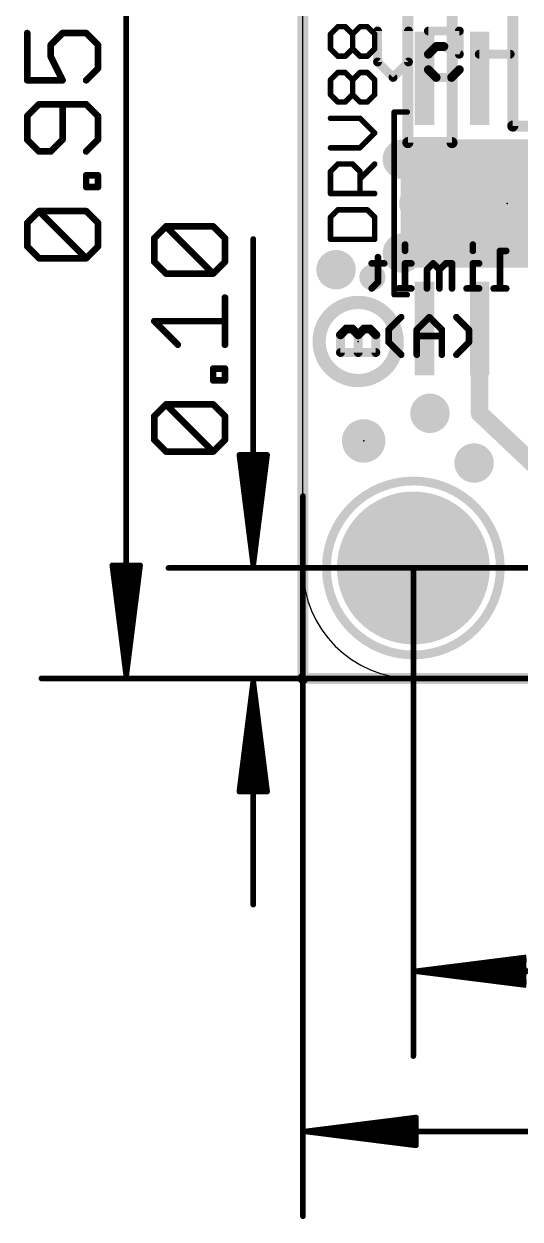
# Model space of a CAD drawing. Extents: x -6.4 to 25.8, y -12.4 to 32.1.
# Drawn here: x -6.42 to 4.99, y -12.43 to 15.05 of the extents above; entities that cross this region are included whole.
import ezdxf

# ---------------------------------------------------------------- set-up
doc = ezdxf.new("R2010")
doc.units = 0
for name, color, linetype in [('1', 12, 'CONTINUOUS'), ('16', 132, 'CONTINUOUS'), ('17', 110, 'CONTINUOUS'), ('18', 110, 'CONTINUOUS'), ('20', 53, 'CONTINUOUS'), ('21', 40, 'CONTINUOUS'), ('22', 6, 'CONTINUOUS'), ('23', 53, 'CONTINUOUS'), ('47', 253, 'CONTINUOUS')]:
    doc.layers.add(name, color=color, linetype=linetype)

# ---------------------------------------------------------------- blocks, each defined once
blk = doc.blocks.new('PIE')
at = {"const_width": 0.5}
blk.add_lwpolyline([(0, -0.25, 1), (0, 0.25, 1), (0, -0.25)], format="xyb", dxfattribs=at)
blk = doc.blocks.new('ROUNDP')
at = {"const_width": 0.5}
blk.add_lwpolyline([(0, -0.25, 1), (0, 0.25, 1), (0, -0.25)], format="xyb", dxfattribs=at)
blk = doc.blocks.new('RECT')
blk.add_solid([(-0.5, -0.5), (0.5, -0.5), (-0.5, 0.5), (0.5, 0.5)])
blk = doc.blocks.new('ROUNDV')
at = {"const_width": 0.5}
blk.add_lwpolyline([(0, -0.25, 1), (0, 0.25, 1), (0, -0.25)], format="xyb", dxfattribs=at)

msp = doc.modelspace()

# ---------------------------------------------------------------- linework, layer by layer
at = {"layer": '1'}
for points, const_width in [([(0, 24.13), (0, 0)], 0.254), ([(2.413, 12.319), (2.413, 21.717)], 0.254), ([(3.429, 16.764), (3.429, 12.319)], 0.254), ([(4.826, 12.7), (4.826, 15.494)], 0.254), ([(5.842, 12.7), (4.826, 12.7)], 0.254), ([(3.429, 12.319), (2.413, 12.319)], 0.254), ([(4.064, 6.096), (4.064, 8.047)], 0.4064), ([(6.35, 3.937), (4.064, 6.096)], 0.4064), ([(0, 0), (20.32, 0)], 0.254)]:
    msp.add_lwpolyline(points, dxfattribs=dict(at, const_width=const_width))
for points, const_width in [([(4.826, 12.7635, 1), (4.826, 12.6365)], 0.127), ([(4.7625, 12.7, 1), (4.8895, 12.7)], 0.127), ([(2.413, 12.3825, 1), (2.413, 12.2555)], 0.127), ([(2.3495, 12.319, 1), (2.4765, 12.319)], 0.127), ([(3.3655, 12.319, 1), (3.4925, 12.319)], 0.127), ([(3.429, 12.2555, 1), (3.429, 12.3825)], 0.127), ([(4.1656, 8.047, 1), (3.9624, 8.047)], 0.2032), ([(4.1338, 6.1699, 1), (3.9942, 6.0221)], 0.2032), ([(3.9624, 6.096, 1), (4.1656, 6.096)], 0.2032), ([(0, 0.0635, 1), (0, -0.0635)], 0.127), ([(-0.0635, 0, 1), (0.0635, 0)], 0.127)]:
    msp.add_lwpolyline(points, format="xyb", dxfattribs=dict(at, const_width=const_width))
at = {"layer": '16', "const_width": 0.254}
for points in [[(0, 24.13), (0, 0)], [(0, 0), (20.32, 0)]]:
    msp.add_lwpolyline(points, dxfattribs=at)
at = {"layer": '16', "const_width": 0.127}
for points in [[(0, 0.0635, 1), (0, -0.0635)], [(-0.0635, 0, 1), (0.0635, 0)]]:
    msp.add_lwpolyline(points, format="xyb", dxfattribs=at)
at = {"layer": '20'}
for p, q in [((0, 2.54), (0, 21.59)), ((17.78, 0), (2.54, 0))]:
    msp.add_line(p, q, dxfattribs=at)
msp.add_arc((2.54, 2.54), 2.54, 180, 270, dxfattribs=at)
at = {"layer": '21'}
for points, const_width in [([(0.6341, 14.8142), (0.8036, 14.9836)], 0.127), ([(0.6341, 14.4752), (0.6341, 14.8142)], 0.127), ([(0.8036, 14.9836), (0.9731, 14.9836)], 0.127), ([(0.9731, 14.9836), (1.1426, 14.8142)], 0.127), ([(1.1426, 14.8142), (1.312, 14.9836)], 0.127), ([(1.1426, 14.4752), (1.1426, 14.8142)], 0.127), ([(1.312, 14.9836), (1.4815, 14.9836)], 0.127), ([(1.4815, 14.9836), (1.651, 14.8142)], 0.127), ([(1.651, 14.8142), (1.651, 14.4752)], 0.127), ([(0.8036, 14.3057), (0.6341, 14.4752)], 0.127), ([(0.9731, 14.3057), (0.8036, 14.3057)], 0.127), ([(1.1426, 14.4752), (0.9731, 14.3057)], 0.127), ([(1.312, 14.3057), (1.1426, 14.4752)], 0.127), ([(1.4815, 14.3057), (1.312, 14.3057)], 0.127), ([(1.651, 14.4752), (1.4815, 14.3057)], 0.127), ([(0.6341, 13.7617), (0.8036, 13.9312)], 0.127), ([(0.6341, 13.4228), (0.6341, 13.7617)], 0.127), ([(0.8036, 13.9312), (0.9731, 13.9312)], 0.127), ([(0.9731, 13.9312), (1.1426, 13.7617)], 0.127), ([(1.1426, 13.7617), (1.312, 13.9312)], 0.127), ([(1.1426, 13.4228), (1.1426, 13.7617)], 0.127), ([(1.312, 13.9312), (1.4815, 13.9312)], 0.127), ([(1.4815, 13.9312), (1.651, 13.7617)], 0.127), ([(1.651, 13.7617), (1.651, 13.4228)], 0.127), ([(0.8036, 13.2533), (0.6341, 13.4228)], 0.127), ([(1.1426, 13.4228), (0.9731, 13.2533)], 0.127), ([(1.312, 13.2533), (1.1426, 13.4228)], 0.127), ([(1.651, 13.4228), (1.4815, 13.2533)], 0.127), ([(0.9731, 13.2533), (0.8036, 13.2533)], 0.127), ([(1.4815, 13.2533), (1.312, 13.2533)], 0.127), ([(1.312, 12.8787), (0.6341, 12.8787)], 0.127), ([(1.651, 12.5398), (1.312, 12.8787)], 0.127), ([(2.399, 13.022), (2.099, 13.022)], 0.127), ([(2.099, 13.022), (2.099, 8.822)], 0.127), ([(1.312, 12.2008), (1.651, 12.5398)], 0.127), ([(0.6341, 12.2008), (1.312, 12.2008)], 0.127), ([(0.6341, 11.6568), (0.8036, 11.8263)], 0.127), ([(0.8036, 11.8263), (1.1426, 11.8263)], 0.127), ([(1.1426, 11.8263), (1.312, 11.6568)], 0.127), ([(1.312, 11.4873), (1.651, 11.8263)], 0.127), ([(0.6341, 11.1484), (0.6341, 11.6568)], 0.127), ([(1.312, 11.6568), (1.312, 11.1484)], 0.127), ([(1.651, 11.1484), (0.6341, 11.1484)], 0.127), ([(0.8036, 10.7738), (0.6341, 10.6043)], 0.127), ([(1.4815, 10.7738), (0.8036, 10.7738)], 0.127), ([(1.651, 10.6043), (1.4815, 10.7738)], 0.127), ([(0.6341, 10.6043), (0.6341, 10.0959)], 0.127), ([(1.651, 10.0959), (1.651, 10.6043)], 0.127), ([(0.6341, 10.0959), (1.651, 10.0959)], 0.127), ([(2.099, 8.822), (2.399, 8.822)], 0.127), ([(0.8629, 7.8997), (0.9985, 8.0353)], 0.2032), ([(0.8629, 7.493), (0.8629, 7.8997)], 0.2032), ([(0.9985, 8.0353), (1.1341, 8.0353)], 0.2032), ([(1.1341, 8.0353), (1.2697, 7.8997)], 0.2032), ([(1.2697, 7.8997), (1.4052, 8.0353)], 0.2032), ([(1.2697, 7.493), (1.2697, 7.8997)], 0.2032), ([(1.4052, 8.0353), (1.5408, 8.0353)], 0.2032), ([(1.5408, 8.0353), (1.6764, 7.8997)], 0.2032), ([(1.6764, 7.8997), (1.6764, 7.493)], 0.2032), ([(1.6764, 7.493), (0.8629, 7.493)], 0.2032)]:
    msp.add_lwpolyline(points, dxfattribs=dict(at, const_width=const_width))
for points, const_width in [([(0.6659, 14.8142, 1), (0.6024, 14.8142)], 0.0635), ([(0.6117, 14.8366, 1), (0.6566, 14.7917)], 0.0635), ([(0.8036, 15.0154, 1), (0.8036, 14.9519)], 0.0635), ([(0.8261, 14.9612, 1), (0.7812, 15.0061)], 0.0635), ([(0.9955, 15.0061, 1), (0.9506, 14.9612)], 0.0635), ([(0.9731, 14.9519, 1), (0.9731, 15.0154)], 0.0635), ([(1.1743, 14.8142, 1), (1.1108, 14.8142)], 0.0635), ([(1.1201, 14.8366, 1), (1.165, 14.7917)], 0.0635), ([(1.1201, 14.7917, 1), (1.165, 14.8366)], 0.0635), ([(1.312, 15.0154, 1), (1.312, 14.9519)], 0.0635), ([(1.3345, 14.9612, 1), (1.2896, 15.0061)], 0.0635), ([(1.504, 15.0061, 1), (1.4591, 14.9612)], 0.0635), ([(1.4815, 14.9519, 1), (1.4815, 15.0154)], 0.0635), ([(1.6827, 14.8142, 1), (1.6193, 14.8142)], 0.0635), ([(1.6285, 14.7917, 1), (1.6735, 14.8366)], 0.0635), ([(0.6566, 14.4977, 1), (0.6117, 14.4528)], 0.0635), ([(0.6024, 14.4752, 1), (0.6659, 14.4752)], 0.0635), ([(0.8036, 14.3375, 1), (0.8036, 14.274)], 0.0635), ([(0.7812, 14.2833, 1), (0.8261, 14.3282)], 0.0635), ([(0.9506, 14.3282, 1), (0.9955, 14.2833)], 0.0635), ([(0.9731, 14.274, 1), (0.9731, 14.3375)], 0.0635), ([(1.165, 14.4977, 1), (1.1201, 14.4528)], 0.0635), ([(1.1108, 14.4752, 1), (1.1743, 14.4752)], 0.0635), ([(1.165, 14.4528, 1), (1.1201, 14.4977)], 0.0635), ([(1.312, 14.3375, 1), (1.312, 14.274)], 0.0635), ([(1.2896, 14.2833, 1), (1.3345, 14.3282)], 0.0635), ([(1.4591, 14.3282, 1), (1.504, 14.2833)], 0.0635), ([(1.4815, 14.274, 1), (1.4815, 14.3375)], 0.0635), ([(1.6193, 14.4752, 1), (1.6827, 14.4752)], 0.0635), ([(1.6735, 14.4528, 1), (1.6285, 14.4977)], 0.0635), ([(0.6659, 13.7617, 1), (0.6024, 13.7617)], 0.0635), ([(0.6117, 13.7842, 1), (0.6566, 13.7393)], 0.0635), ([(0.8036, 13.9629, 1), (0.8036, 13.8994)], 0.0635), ([(0.8261, 13.9087, 1), (0.7812, 13.9536)], 0.0635), ([(0.9955, 13.9536, 1), (0.9506, 13.9087)], 0.0635), ([(0.9731, 13.8994, 1), (0.9731, 13.9629)], 0.0635), ([(1.1743, 13.7617, 1), (1.1108, 13.7617)], 0.0635), ([(1.1201, 13.7842, 1), (1.165, 13.7393)], 0.0635), ([(1.1201, 13.7393, 1), (1.165, 13.7842)], 0.0635), ([(1.312, 13.9629, 1), (1.312, 13.8994)], 0.0635), ([(1.3345, 13.9087, 1), (1.2896, 13.9536)], 0.0635), ([(1.504, 13.9536, 1), (1.4591, 13.9087)], 0.0635), ([(1.4815, 13.8994, 1), (1.4815, 13.9629)], 0.0635), ([(1.6827, 13.7617, 1), (1.6193, 13.7617)], 0.0635), ([(1.6285, 13.7393, 1), (1.6735, 13.7842)], 0.0635), ([(0.6566, 13.4452, 1), (0.6117, 13.4003)], 0.0635), ([(1.165, 13.4452, 1), (1.1201, 13.4003)], 0.0635), ([(1.165, 13.4003, 1), (1.1201, 13.4452)], 0.0635), ([(1.6735, 13.4003, 1), (1.6285, 13.4452)], 0.0635), ([(0.6024, 13.4228, 1), (0.6659, 13.4228)], 0.0635), ([(0.8036, 13.285, 1), (0.8036, 13.2215)], 0.0635), ([(0.7812, 13.2308, 1), (0.8261, 13.2757)], 0.0635), ([(0.9506, 13.2757, 1), (0.9955, 13.2308)], 0.0635), ([(0.9731, 13.2215, 1), (0.9731, 13.285)], 0.0635), ([(1.1108, 13.4228, 1), (1.1743, 13.4228)], 0.0635), ([(1.312, 13.285, 1), (1.312, 13.2215)], 0.0635), ([(1.2896, 13.2308, 1), (1.3345, 13.2757)], 0.0635), ([(1.4591, 13.2757, 1), (1.504, 13.2308)], 0.0635), ([(1.4815, 13.2215, 1), (1.4815, 13.285)], 0.0635), ([(1.6193, 13.4228, 1), (1.6827, 13.4228)], 0.0635), ([(0.6341, 12.9105, 1), (0.6341, 12.847)], 0.0635), ([(1.3345, 12.9012, 1), (1.2896, 12.8563)], 0.0635), ([(1.312, 12.847, 1), (1.312, 12.9105)], 0.0635), ([(2.099, 13.0538, 1), (2.099, 12.9902)], 0.0635), ([(2.1308, 13.022, 1), (2.0673, 13.022)], 0.0635), ([(2.399, 12.9902, 1), (2.399, 13.0538)], 0.0635), ([(1.6735, 12.5173, 1), (1.6285, 12.5622)], 0.0635), ([(1.6285, 12.5173, 1), (1.6735, 12.5622)], 0.0635), ([(0.6341, 12.2326, 1), (0.6341, 12.1691)], 0.0635), ([(1.2896, 12.2233, 1), (1.3345, 12.1784)], 0.0635), ([(1.312, 12.1691, 1), (1.312, 12.2326)], 0.0635), ([(0.8036, 11.858, 1), (0.8036, 11.7945)], 0.0635), ([(0.8261, 11.8038, 1), (0.7812, 11.8487)], 0.0635), ([(1.165, 11.8487, 1), (1.1201, 11.8038)], 0.0635), ([(1.1426, 11.7945, 1), (1.1426, 11.858)], 0.0635), ([(1.6735, 11.8038, 1), (1.6285, 11.8487)], 0.0635), ([(0.6659, 11.6568, 1), (0.6024, 11.6568)], 0.0635), ([(0.6117, 11.6792, 1), (0.6566, 11.6343)], 0.0635), ([(1.3438, 11.6568, 1), (1.2803, 11.6568)], 0.0635), ([(1.2896, 11.5098, 1), (1.3345, 11.4649)], 0.0635), ([(1.2896, 11.6343, 1), (1.3345, 11.6792)], 0.0635), ([(0.6341, 11.1801, 1), (0.6341, 11.1166)], 0.0635), ([(0.6024, 11.1484, 1), (0.6659, 11.1484)], 0.0635), ([(1.2803, 11.1484, 1), (1.3438, 11.1484)], 0.0635), ([(1.651, 11.1166, 1), (1.651, 11.1801)], 0.0635), ([(0.8036, 10.8056, 1), (0.8036, 10.7421)], 0.0635), ([(0.8261, 10.7514, 1), (0.7812, 10.7963)], 0.0635), ([(1.504, 10.7963, 1), (1.4591, 10.7514)], 0.0635), ([(1.4815, 10.7421, 1), (1.4815, 10.8056)], 0.0635), ([(0.6659, 10.6043, 1), (0.6024, 10.6043)], 0.0635), ([(0.6117, 10.6268, 1), (0.6566, 10.5819)], 0.0635), ([(1.6827, 10.6043, 1), (1.6193, 10.6043)], 0.0635), ([(1.6285, 10.5819, 1), (1.6735, 10.6268)], 0.0635), ([(0.6341, 10.1276, 1), (0.6341, 10.0641)], 0.0635), ([(0.6024, 10.0959, 1), (0.6659, 10.0959)], 0.0635), ([(1.6193, 10.0959, 1), (1.6827, 10.0959)], 0.0635), ([(1.651, 10.0641, 1), (1.651, 10.1276)], 0.0635), ([(1.599, 9.072, 1), (1.599, 9.372, 1), (1.599, 9.072)], 0.3), ([(1.27, 6.849, 1), (1.27, 8.645, 1), (1.27, 6.849)], 0.3048), ([(2.099, 8.8538, 1), (2.099, 8.7903)], 0.0635), ([(2.0673, 8.822, 1), (2.1308, 8.822)], 0.0635), ([(2.399, 8.7903, 1), (2.399, 8.8538)], 0.0635), ([(0.9137, 7.8997, 1), (0.8121, 7.8997)], 0.1016), ([(0.827, 7.9357, 1), (0.8988, 7.8638)], 0.1016), ([(0.9985, 8.0861, 1), (0.9985, 7.9845)], 0.1016), ([(1.0344, 7.9994, 1), (0.9626, 8.0712)], 0.1016), ([(1.17, 8.0712, 1), (1.0982, 7.9994)], 0.1016), ([(1.1341, 7.9845, 1), (1.1341, 8.0861)], 0.1016), ([(1.2337, 7.9357, 1), (1.3056, 7.8638)], 0.1016), ([(1.3205, 7.8997, 1), (1.2189, 7.8997)], 0.1016), ([(1.2337, 7.8638, 1), (1.3056, 7.9357)], 0.1016), ([(1.4052, 8.0861, 1), (1.4052, 7.9845)], 0.1016), ([(1.4412, 7.9994, 1), (1.3693, 8.0712)], 0.1016), ([(1.5767, 8.0712, 1), (1.5049, 7.9994)], 0.1016), ([(1.5408, 7.9845, 1), (1.5408, 8.0861)], 0.1016), ([(1.7272, 7.8997, 1), (1.6256, 7.8997)], 0.1016), ([(1.6405, 7.8638, 1), (1.7123, 7.9357)], 0.1016), ([(0.8629, 7.5438, 1), (0.8629, 7.4422)], 0.1016), ([(0.8121, 7.493, 1), (0.9137, 7.493)], 0.1016), ([(1.2189, 7.493, 1), (1.3205, 7.493)], 0.1016), ([(1.6256, 7.493, 1), (1.7272, 7.493)], 0.1016), ([(1.6764, 7.4422, 1), (1.6764, 7.5438)], 0.1016), ([(2.54, 0.54, 1), (2.54, 4.54, 1), (2.54, 0.54)], 0.2032)]:
    msp.add_lwpolyline(points, format="xyb", dxfattribs=dict(at, const_width=const_width))
at = {"layer": '22'}
for points, const_width in [([(1.716, 14.1735), (1.716, 14.8853)], 0.2032), ([(2.4278, 14.8853), (2.4278, 14.1735)], 0.2032), ([(2.8854, 14.8853), (3.5972, 14.8853)], 0.2032), ([(3.5972, 14.8853), (3.5972, 14.3515)], 0.2032), ([(3.0633, 14.5294), (2.8854, 14.3515)], 0.2032), ([(3.2413, 14.5294), (3.0633, 14.5294)], 0.2032), ([(3.5972, 14.3515), (3.2413, 14.5294)], 0.2032), ([(2.8854, 14.3515), (2.8854, 13.9956)], 0.2032), ([(4.7666, 14.3515), (4.0548, 14.3515)], 0.2032), ([(2.0719, 13.8176), (1.716, 14.1735)], 0.2032), ([(2.4278, 14.1735), (2.0719, 13.8176)], 0.2032), ([(2.8854, 13.9956), (3.0633, 13.8176)], 0.2032), ([(3.4192, 13.8176), (3.5972, 13.9956)], 0.2032), ([(3.0633, 13.8176), (3.4192, 13.8176)], 0.2032), ([(2.3487, 9.9746), (2.3487, 9.8305)], 0.1524), ([(3.9079, 9.9746), (3.9079, 9.8305)], 0.1524), ([(4.6757, 9.8305), (4.5316, 9.8305)], 0.1524), ([(4.5316, 9.8305), (4.5316, 8.9662)], 0.1524), ([(1.8691, 9.5424), (1.581, 9.5424)], 0.1524), ([(1.725, 9.6865), (1.725, 9.1103)], 0.1524), ([(2.4928, 9.5424), (2.3487, 9.5424)], 0.1524), ([(2.3487, 9.5424), (2.3487, 8.9662)], 0.1524), ([(2.9961, 9.5424), (2.8521, 9.3984)], 0.1524), ([(3.1402, 9.3984), (2.9961, 9.5424)], 0.1524), ([(3.2842, 9.5424), (3.1402, 9.3984)], 0.1524), ([(3.4283, 9.5424), (3.2842, 9.5424)], 0.1524), ([(3.4283, 8.9662), (3.4283, 9.5424)], 0.1524), ([(4.052, 9.5424), (3.9079, 9.5424)], 0.1524), ([(3.9079, 9.5424), (3.9079, 8.9662)], 0.1524), ([(2.8521, 9.3984), (2.8521, 8.9662)], 0.1524), ([(3.1402, 9.3984), (3.1402, 8.9662)], 0.1524), ([(1.725, 9.1103), (1.581, 8.9662)], 0.1524), ([(2.4928, 8.9662), (2.2047, 8.9662)], 0.1524), ([(4.052, 8.9662), (3.7639, 8.9662)], 0.1524), ([(4.6757, 8.9662), (4.3875, 8.9662)], 0.1524), ([(1.9708, 8.0184), (2.2589, 8.3065)], 0.1524), ([(2.9063, 8.3065), (2.6182, 8.0184)], 0.1524), ([(3.1944, 8.0184), (2.9063, 8.3065)], 0.1524), ([(3.8181, 8.0184), (3.53, 8.3065)], 0.1524), ([(1.9708, 7.7303), (1.9708, 8.0184)], 0.1524), ([(2.6182, 8.0184), (2.6182, 7.4422)], 0.1524), ([(3.1944, 7.4422), (3.1944, 8.0184)], 0.1524), ([(3.8181, 7.7303), (3.8181, 8.0184)], 0.1524), ([(2.2589, 7.4422), (1.9708, 7.7303)], 0.1524), ([(3.1944, 7.8744), (2.6182, 7.8744)], 0.1524), ([(3.53, 7.4422), (3.8181, 7.7303)], 0.1524)]:
    msp.add_lwpolyline(points, dxfattribs=dict(at, const_width=const_width))
for points, const_width in [([(1.7668, 14.8853, 1), (1.6652, 14.8853)], 0.1016), ([(2.4786, 14.8853, 1), (2.377, 14.8853)], 0.1016), ([(2.8854, 14.9361, 1), (2.8854, 14.8345)], 0.1016), ([(3.648, 14.8853, 1), (3.5464, 14.8853)], 0.1016), ([(3.5972, 14.8345, 1), (3.5972, 14.9361)], 0.1016), ([(3.0633, 14.5802, 1), (3.0633, 14.4786)], 0.1016), ([(3.0993, 14.4935, 1), (3.0274, 14.5653)], 0.1016), ([(3.264, 14.5748, 1), (3.2186, 14.484)], 0.1016), ([(3.2413, 14.4786, 1), (3.2413, 14.5802)], 0.1016), ([(2.9362, 14.3515, 1), (2.8346, 14.3515)], 0.1016), ([(2.8495, 14.3874, 1), (2.9213, 14.3155)], 0.1016), ([(3.5464, 14.3515, 1), (3.648, 14.3515)], 0.1016), ([(3.5745, 14.306, 1), (3.6199, 14.3969)], 0.1016), ([(4.0548, 14.4023, 1), (4.0548, 14.3007)], 0.1016), ([(4.7666, 14.3007, 1), (4.7666, 14.4023)], 0.1016), ([(1.7519, 14.2094, 1), (1.6801, 14.1376)], 0.1016), ([(1.6652, 14.1735, 1), (1.7668, 14.1735)], 0.1016), ([(2.377, 14.1735, 1), (2.4786, 14.1735)], 0.1016), ([(2.4637, 14.1376, 1), (2.3919, 14.2094)], 0.1016), ([(2.9213, 14.0315, 1), (2.8495, 13.9596)], 0.1016), ([(2.8346, 13.9956, 1), (2.9362, 13.9956)], 0.1016), ([(3.6331, 13.9596, 1), (3.5613, 14.0315)], 0.1016), ([(2.036, 13.8535, 1), (2.1078, 13.7817)], 0.1016), ([(2.036, 13.7817, 1), (2.1078, 13.8535)], 0.1016), ([(3.0633, 13.8684, 1), (3.0633, 13.7668)], 0.1016), ([(3.0274, 13.7817, 1), (3.0993, 13.8535)], 0.1016), ([(3.3833, 13.8535, 1), (3.4552, 13.7817)], 0.1016), ([(3.4192, 13.7668, 1), (3.4192, 13.8684)], 0.1016), ([(2.3868, 9.9746, 1), (2.3106, 9.9746)], 0.0762), ([(3.946, 9.9746, 1), (3.8698, 9.9746)], 0.0762), ([(4.5316, 9.8686, 1), (4.5316, 9.7924)], 0.0762), ([(4.5697, 9.8305, 1), (4.4935, 9.8305)], 0.0762), ([(4.6757, 9.7924, 1), (4.6757, 9.8686)], 0.0762), ([(1.581, 9.5805, 1), (1.581, 9.5043)], 0.0762), ([(1.7631, 9.6865, 1), (1.6869, 9.6865)], 0.0762), ([(1.8691, 9.5043, 1), (1.8691, 9.5805)], 0.0762), ([(2.3106, 9.8305, 1), (2.3868, 9.8305)], 0.0762), ([(2.3487, 9.5805, 1), (2.3487, 9.5043)], 0.0762), ([(2.3868, 9.5424, 1), (2.3106, 9.5424)], 0.0762), ([(2.4928, 9.5043, 1), (2.4928, 9.5805)], 0.0762), ([(3.0231, 9.5694, 1), (2.9692, 9.5155)], 0.0762), ([(3.0231, 9.5155, 1), (2.9692, 9.5694)], 0.0762), ([(3.2842, 9.5805, 1), (3.2842, 9.5043)], 0.0762), ([(3.3112, 9.5155, 1), (3.2573, 9.5694)], 0.0762), ([(3.4664, 9.5424, 1), (3.3902, 9.5424)], 0.0762), ([(3.4283, 9.5043, 1), (3.4283, 9.5805)], 0.0762), ([(3.8698, 9.8305, 1), (3.946, 9.8305)], 0.0762), ([(3.9079, 9.5805, 1), (3.9079, 9.5043)], 0.0762), ([(3.946, 9.5424, 1), (3.8698, 9.5424)], 0.0762), ([(4.052, 9.5043, 1), (4.052, 9.5805)], 0.0762), ([(2.8251, 9.4253, 1), (2.879, 9.3714)], 0.0762), ([(2.8902, 9.3984, 1), (2.814, 9.3984)], 0.0762), ([(3.1132, 9.4253, 1), (3.1671, 9.3714)], 0.0762), ([(3.1783, 9.3984, 1), (3.1021, 9.3984)], 0.0762), ([(3.1132, 9.3714, 1), (3.1671, 9.4253)], 0.0762), ([(1.6869, 9.1103, 1), (1.7631, 9.1103)], 0.0762), ([(1.752, 9.0833, 1), (1.6981, 9.1372)], 0.0762), ([(1.554, 8.9931, 1), (1.6079, 8.9393)], 0.0762), ([(2.2047, 9.0043, 1), (2.2047, 8.9281)], 0.0762), ([(2.3106, 8.9662, 1), (2.3868, 8.9662)], 0.0762), ([(2.4928, 8.9281, 1), (2.4928, 9.0043)], 0.0762), ([(2.814, 8.9662, 1), (2.8902, 8.9662)], 0.0762), ([(3.1021, 8.9662, 1), (3.1783, 8.9662)], 0.0762), ([(3.3902, 8.9662, 1), (3.4664, 8.9662)], 0.0762), ([(3.7639, 9.0043, 1), (3.7639, 8.9281)], 0.0762), ([(3.8698, 8.9662, 1), (3.946, 8.9662)], 0.0762), ([(4.052, 8.9281, 1), (4.052, 9.0043)], 0.0762), ([(4.3875, 9.0043, 1), (4.3875, 8.9281)], 0.0762), ([(4.4935, 8.9662, 1), (4.5697, 8.9662)], 0.0762), ([(4.6757, 8.9281, 1), (4.6757, 9.0043)], 0.0762), ([(2.2858, 8.2796, 1), (2.232, 8.3335)], 0.0762), ([(2.9333, 8.3335, 1), (2.8794, 8.2796)], 0.0762), ([(2.9333, 8.2796, 1), (2.8794, 8.3335)], 0.0762), ([(3.5569, 8.3335, 1), (3.503, 8.2796)], 0.0762), ([(1.9438, 8.0454, 1), (1.9977, 7.9915)], 0.0762), ([(2.0089, 8.0184, 1), (1.9327, 8.0184)], 0.0762), ([(2.6563, 8.0184, 1), (2.5801, 8.0184)], 0.0762), ([(2.5913, 8.0454, 1), (2.6451, 7.9915)], 0.0762), ([(3.2325, 8.0184, 1), (3.1563, 8.0184)], 0.0762), ([(3.1675, 7.9915, 1), (3.2214, 8.0454)], 0.0762), ([(3.8562, 8.0184, 1), (3.78, 8.0184)], 0.0762), ([(3.7912, 7.9915, 1), (3.845, 8.0454)], 0.0762), ([(1.9977, 7.7573, 1), (1.9438, 7.7034)], 0.0762), ([(1.9327, 7.7303, 1), (2.0089, 7.7303)], 0.0762), ([(2.6182, 7.9125, 1), (2.6182, 7.8363)], 0.0762), ([(3.1944, 7.8363, 1), (3.1944, 7.9125)], 0.0762), ([(3.78, 7.7303, 1), (3.8562, 7.7303)], 0.0762), ([(3.845, 7.7034, 1), (3.7912, 7.7573)], 0.0762), ([(2.232, 7.4153, 1), (2.2858, 7.4691)], 0.0762), ([(2.5801, 7.4422, 1), (2.6563, 7.4422)], 0.0762), ([(3.1563, 7.4422, 1), (3.2325, 7.4422)], 0.0762), ([(3.503, 7.4691, 1), (3.5569, 7.4153)], 0.0762)]:
    msp.add_lwpolyline(points, format="xyb", dxfattribs=dict(at, const_width=const_width))
at = {"layer": '23'}
for p in [(4.699, 10.922), (1.27, 7.747), (1.397, 5.461), (2.54, 2.54)]:
    msp.add_point(p, dxfattribs=at)
at = {"layer": '47'}
for points, const_width in [([(-4.064, 0.065), (-4.064, 24.065)], 0.13), ([(-6.3417, 14.8374), (-6.3417, 13.7527)], 0.1524), ([(-5.7994, 14.5662), (-5.5282, 14.8374)], 0.1524), ([(-5.5282, 14.8374), (-4.9859, 14.8374)], 0.1524), ([(-4.9859, 14.8374), (-4.7147, 14.5662)], 0.1524), ([(-5.7994, 14.295), (-5.7994, 14.5662)], 0.1524), ([(-4.7147, 14.5662), (-4.7147, 14.0239)], 0.1524), ([(-5.5282, 13.7527), (-5.7994, 14.295)], 0.1524), ([(-4.7147, 14.0239), (-4.9859, 13.7527)], 0.1524), ([(-6.3417, 13.7527), (-5.5282, 13.7527)], 0.1524), ([(-6.0705, 13.2002), (-6.3417, 12.929)], 0.1524), ([(-4.9859, 13.2002), (-6.0705, 13.2002)], 0.1524), ([(-5.5282, 12.3867), (-5.5282, 13.2002)], 0.1524), ([(-4.7147, 12.929), (-4.9859, 13.2002)], 0.1524), ([(-6.3417, 12.929), (-6.3417, 12.3867)], 0.1524), ([(-4.7147, 12.3867), (-4.7147, 12.929)], 0.1524), ([(-6.3417, 12.3867), (-6.0705, 12.1155)], 0.1524), ([(-5.7994, 12.1155), (-5.5282, 12.3867)], 0.1524), ([(-4.9859, 12.1155), (-4.7147, 12.3867)], 0.1524), ([(-6.0705, 12.1155), (-5.7994, 12.1155)], 0.1524), ([(-4.9859, 11.297), (-4.9859, 11.5681)], 0.1524), ([(-4.9859, 11.5681), (-4.7147, 11.5681)], 0.1524), ([(-4.7147, 11.5681), (-4.7147, 11.297)], 0.1524), ([(-4.7147, 11.297), (-4.9859, 11.297)], 0.1524), ([(-6.3417, 10.4733), (-6.0705, 10.7445)], 0.1524), ([(-6.0705, 10.7445), (-4.9859, 10.7445)], 0.1524), ([(-4.9859, 9.6598), (-6.0705, 10.7445)], 0.1524), ([(-4.9859, 10.7445), (-4.7147, 10.4733)], 0.1524), ([(-6.3417, 9.931), (-6.3417, 10.4733)], 0.1524), ([(-4.7147, 10.4733), (-4.7147, 9.931)], 0.1524), ([(-3.4207, 10.1226), (-3.1495, 10.3938)], 0.1524), ([(-3.1495, 10.3938), (-2.0649, 10.3938)], 0.1524), ([(-2.0649, 9.3091), (-3.1495, 10.3938)], 0.1524), ([(-2.0649, 10.3938), (-1.7937, 10.1226)], 0.1524), ([(-3.4207, 9.5803), (-3.4207, 10.1226)], 0.1524), ([(-1.7937, 10.1226), (-1.7937, 9.5803)], 0.1524), ([(-1.143, 2.605), (-1.143, 10.1028)], 0.13), ([(-6.0705, 9.6598), (-6.3417, 9.931)], 0.1524), ([(-4.7147, 9.931), (-4.9859, 9.6598)], 0.1524), ([(-4.9859, 9.6598), (-6.0705, 9.6598)], 0.1524), ([(-3.1495, 9.3091), (-3.4207, 9.5803)], 0.1524), ([(-1.7937, 9.5803), (-2.0649, 9.3091)], 0.1524), ([(-2.0649, 9.3091), (-3.1495, 9.3091)], 0.1524), ([(-1.7937, 7.6719), (-1.7937, 8.7566)], 0.1524), ([(-2.8784, 7.6719), (-3.4207, 8.2143)], 0.1524), ([(-3.4207, 8.2143), (-1.7937, 8.2143)], 0.1524), ([(-2.0649, 6.8534), (-2.0649, 7.1245)], 0.1524), ([(-2.0649, 7.1245), (-1.7937, 7.1245)], 0.1524), ([(-1.7937, 7.1245), (-1.7937, 6.8534)], 0.1524), ([(-1.7937, 6.8534), (-2.0649, 6.8534)], 0.1524), ([(-3.4207, 6.0297), (-3.1495, 6.3009)], 0.1524), ([(-3.1495, 6.3009), (-2.0649, 6.3009)], 0.1524), ([(-2.0649, 5.2162), (-3.1495, 6.3009)], 0.1524), ([(-2.0649, 6.3009), (-1.7937, 6.0297)], 0.1524), ([(-3.4207, 5.4874), (-3.4207, 6.0297)], 0.1524), ([(-1.7937, 6.0297), (-1.7937, 5.4874)], 0.1524), ([(-3.1495, 5.2162), (-3.4207, 5.4874)], 0.1524), ([(-1.7937, 5.4874), (-2.0649, 5.2162)], 0.1524), ([(-2.0649, 5.2162), (-3.1495, 5.2162)], 0.1524), ([(-1.143, 2.605), (-1.4622, 5.14)], 0.13), ([(-1.4622, 5.14), (-0.8238, 5.14)], 0.13), ([(-1.143, 2.605), (-1.403, 5.14)], 0.13), ([(-1.143, 2.605), (-1.273, 5.14)], 0.13), ([(-0.8238, 5.14), (-1.143, 2.605)], 0.13), ([(-1.013, 5.14), (-1.143, 2.605)], 0.13), ([(-0.883, 5.14), (-1.143, 2.605)], 0.13), ([(0, 4.191), (0, -12.364)], 0.13), ([(-4.064, 0.065), (-4.3832, 2.6)], 0.13), ([(-4.3832, 2.6), (-3.7448, 2.6)], 0.13), ([(-4.064, 0.065), (-4.324, 2.6)], 0.13), ([(-4.064, 0.065), (-4.194, 2.6)], 0.13), ([(-3.7448, 2.6), (-4.064, 0.065)], 0.13), ([(-3.934, 2.6), (-4.064, 0.065)], 0.13), ([(-3.804, 2.6), (-4.064, 0.065)], 0.13), ([(10.16, 2.54), (-3.093, 2.54)], 0.13), ([(2.54, 2.54), (2.54, -8.681)], 0.13), ([(10.922, 0), (-6.014, 0)], 0.13), ([(10.795, 0), (-3.093, 0)], 0.13), ([(-1.143, -0.065), (-1.4622, -2.6)], 0.13), ([(-1.143, -0.065), (-1.403, -2.6)], 0.13), ([(-1.143, -0.065), (-1.273, -2.6)], 0.13), ([(-1.143, -0.065), (-1.143, -5.2)], 0.13), ([(-0.8238, -2.6), (-1.143, -0.065)], 0.13), ([(-1.013, -2.6), (-1.143, -0.065)], 0.13), ([(-0.883, -2.6), (-1.143, -0.065)], 0.13), ([(-1.4622, -2.6), (-0.8238, -2.6)], 0.13), ([(2.605, -6.731), (5.14, -6.4118)], 0.13), ([(2.605, -6.731), (5.14, -6.471)], 0.13), ([(2.605, -6.731), (5.14, -6.601)], 0.13), ([(2.605, -6.731), (17.715, -6.731)], 0.13), ([(5.14, -7.0502), (2.605, -6.731)], 0.13), ([(5.14, -6.861), (2.605, -6.731)], 0.13), ([(5.14, -6.991), (2.605, -6.731)], 0.13), ([(0.065, -10.414), (2.6, -10.0948)], 0.13), ([(0.065, -10.414), (2.6, -10.154)], 0.13), ([(2.6, -10.0948), (2.6, -10.7332)], 0.13), ([(0.065, -10.414), (2.6, -10.284)], 0.13), ([(0.065, -10.414), (20.255, -10.414)], 0.13), ([(2.6, -10.7332), (0.065, -10.414)], 0.13), ([(2.6, -10.544), (0.065, -10.414)], 0.13), ([(2.6, -10.674), (0.065, -10.414)], 0.13)]:
    msp.add_lwpolyline(points, dxfattribs=dict(at, const_width=const_width))
for points, const_width in [([(-6.3036, 14.8374, 1), (-6.3798, 14.8374)], 0.0762), ([(-5.5282, 14.8755, 1), (-5.5282, 14.7993)], 0.0762), ([(-5.5013, 14.8104, 1), (-5.5551, 14.8643)], 0.0762), ([(-4.9589, 14.8643, 1), (-5.0128, 14.8104)], 0.0762), ([(-4.9859, 14.7993, 1), (-4.9859, 14.8755)], 0.0762), ([(-5.7613, 14.5662, 1), (-5.8375, 14.5662)], 0.0762), ([(-5.8263, 14.5931, 1), (-5.7724, 14.5393)], 0.0762), ([(-4.6766, 14.5662, 1), (-4.7528, 14.5662)], 0.0762), ([(-4.7416, 14.5393, 1), (-4.6878, 14.5931)], 0.0762), ([(-5.8375, 14.295, 1), (-5.7613, 14.295)], 0.0762), ([(-5.7653, 14.3121, 1), (-5.8334, 14.278)], 0.0762), ([(-4.7528, 14.0239, 1), (-4.6766, 14.0239)], 0.0762), ([(-4.6878, 13.9969, 1), (-4.7416, 14.0508)], 0.0762), ([(-6.3417, 13.7908, 1), (-6.3417, 13.7146)], 0.0762), ([(-6.3798, 13.7527, 1), (-6.3036, 13.7527)], 0.0762), ([(-5.5623, 13.7357, 1), (-5.4941, 13.7697)], 0.0762), ([(-5.5282, 13.7146, 1), (-5.5282, 13.7908)], 0.0762), ([(-5.0128, 13.7796, 1), (-4.9589, 13.7258)], 0.0762), ([(-6.0705, 13.2383, 1), (-6.0705, 13.1621)], 0.0762), ([(-6.0436, 13.1733, 1), (-6.0975, 13.2271)], 0.0762), ([(-5.4901, 13.2002, 1), (-5.5663, 13.2002)], 0.0762), ([(-4.9589, 13.2271, 1), (-5.0128, 13.1733)], 0.0762), ([(-4.9859, 13.1621, 1), (-4.9859, 13.2383)], 0.0762), ([(-6.3036, 12.929, 1), (-6.3798, 12.929)], 0.0762), ([(-6.3686, 12.956, 1), (-6.3147, 12.9021)], 0.0762), ([(-4.6766, 12.929, 1), (-4.7528, 12.929)], 0.0762), ([(-4.7416, 12.9021, 1), (-4.6878, 12.956)], 0.0762), ([(-6.3798, 12.3867, 1), (-6.3036, 12.3867)], 0.0762), ([(-6.3147, 12.4136, 1), (-6.3686, 12.3598)], 0.0762), ([(-5.5663, 12.3867, 1), (-5.4901, 12.3867)], 0.0762), ([(-5.5013, 12.3598, 1), (-5.5551, 12.4136)], 0.0762), ([(-4.7528, 12.3867, 1), (-4.6766, 12.3867)], 0.0762), ([(-4.6878, 12.3598, 1), (-4.7416, 12.4136)], 0.0762), ([(-6.0705, 12.1536, 1), (-6.0705, 12.0774)], 0.0762), ([(-6.0975, 12.0886, 1), (-6.0436, 12.1425)], 0.0762), ([(-5.8263, 12.1425, 1), (-5.7724, 12.0886)], 0.0762), ([(-5.7994, 12.0774, 1), (-5.7994, 12.1536)], 0.0762), ([(-5.0128, 12.1425, 1), (-4.9589, 12.0886)], 0.0762), ([(-4.9478, 11.5681, 1), (-5.024, 11.5681)], 0.0762), ([(-4.9859, 11.6062, 1), (-4.9859, 11.53)], 0.0762), ([(-4.6766, 11.5681, 1), (-4.7528, 11.5681)], 0.0762), ([(-4.7147, 11.53, 1), (-4.7147, 11.6062)], 0.0762), ([(-4.9859, 11.3351, 1), (-4.9859, 11.2589)], 0.0762), ([(-5.024, 11.297, 1), (-4.9478, 11.297)], 0.0762), ([(-4.7528, 11.297, 1), (-4.6766, 11.297)], 0.0762), ([(-4.7147, 11.2589, 1), (-4.7147, 11.3351)], 0.0762), ([(-6.0436, 10.7714, 1), (-6.0975, 10.7175)], 0.0762), ([(-6.0705, 10.7826, 1), (-6.0705, 10.7064)], 0.0762), ([(-6.0436, 10.7175, 1), (-6.0975, 10.7714)], 0.0762), ([(-4.9589, 10.7714, 1), (-5.0128, 10.7175)], 0.0762), ([(-4.9859, 10.7064, 1), (-4.9859, 10.7826)], 0.0762), ([(-6.3036, 10.4733, 1), (-6.3798, 10.4733)], 0.0762), ([(-6.3686, 10.5002, 1), (-6.3147, 10.4464)], 0.0762), ([(-4.6766, 10.4733, 1), (-4.7528, 10.4733)], 0.0762), ([(-4.7416, 10.4464, 1), (-4.6878, 10.5002)], 0.0762), ([(-3.1226, 10.4207, 1), (-3.1765, 10.3668)], 0.0762), ([(-3.1495, 10.4319, 1), (-3.1495, 10.3557)], 0.0762), ([(-3.1226, 10.3668, 1), (-3.1765, 10.4207)], 0.0762), ([(-2.0379, 10.4207, 1), (-2.0918, 10.3668)], 0.0762), ([(-2.0649, 10.3557, 1), (-2.0649, 10.4319)], 0.0762), ([(-3.3826, 10.1226, 1), (-3.4588, 10.1226)], 0.0762), ([(-3.4476, 10.1495, 1), (-3.3937, 10.0956)], 0.0762), ([(-1.7556, 10.1226, 1), (-1.8318, 10.1226)], 0.0762), ([(-1.8206, 10.0956, 1), (-1.7668, 10.1495)], 0.0762), ([(-1.1105, 10.1028, 1), (-1.1755, 10.1028)], 0.065), ([(-6.3147, 9.9579, 1), (-6.3686, 9.904)], 0.0762), ([(-6.3798, 9.931, 1), (-6.3036, 9.931)], 0.0762), ([(-4.7528, 9.931, 1), (-4.6766, 9.931)], 0.0762), ([(-4.6878, 9.904, 1), (-4.7416, 9.9579)], 0.0762), ([(-6.0705, 9.6979, 1), (-6.0705, 9.6217)], 0.0762), ([(-6.0975, 9.6329, 1), (-6.0436, 9.6868)], 0.0762), ([(-5.0128, 9.6868, 1), (-4.9589, 9.6329)], 0.0762), ([(-5.0128, 9.6329, 1), (-4.9589, 9.6868)], 0.0762), ([(-4.9859, 9.6217, 1), (-4.9859, 9.6979)], 0.0762), ([(-3.3937, 9.6072, 1), (-3.4476, 9.5533)], 0.0762), ([(-3.4588, 9.5803, 1), (-3.3826, 9.5803)], 0.0762), ([(-1.8318, 9.5803, 1), (-1.7556, 9.5803)], 0.0762), ([(-1.7668, 9.5533, 1), (-1.8206, 9.6072)], 0.0762), ([(-3.1495, 9.3472, 1), (-3.1495, 9.271)], 0.0762), ([(-3.1765, 9.2821, 1), (-3.1226, 9.336)], 0.0762), ([(-2.0918, 9.336, 1), (-2.0379, 9.2821)], 0.0762), ([(-2.0918, 9.2821, 1), (-2.0379, 9.336)], 0.0762), ([(-2.0649, 9.271, 1), (-2.0649, 9.3472)], 0.0762), ([(-1.7556, 8.7566, 1), (-1.8318, 8.7566)], 0.0762), ([(-3.3937, 8.2412, 1), (-3.4476, 8.1873)], 0.0762), ([(-3.4207, 8.2524, 1), (-3.4207, 8.1762)], 0.0762), ([(-1.7937, 8.1762, 1), (-1.7937, 8.2524)], 0.0762), ([(-2.9053, 7.645, 1), (-2.8514, 7.6989)], 0.0762), ([(-1.8318, 7.6719, 1), (-1.7556, 7.6719)], 0.0762), ([(-2.0268, 7.1245, 1), (-2.103, 7.1245)], 0.0762), ([(-2.0649, 7.1626, 1), (-2.0649, 7.0864)], 0.0762), ([(-1.7556, 7.1245, 1), (-1.8318, 7.1245)], 0.0762), ([(-1.7937, 7.0864, 1), (-1.7937, 7.1626)], 0.0762), ([(-2.0649, 6.8915, 1), (-2.0649, 6.8153)], 0.0762), ([(-2.103, 6.8534, 1), (-2.0268, 6.8534)], 0.0762), ([(-1.8318, 6.8534, 1), (-1.7556, 6.8534)], 0.0762), ([(-1.7937, 6.8153, 1), (-1.7937, 6.8915)], 0.0762), ([(-3.1226, 6.3278, 1), (-3.1765, 6.2739)], 0.0762), ([(-3.1495, 6.339, 1), (-3.1495, 6.2628)], 0.0762), ([(-3.1226, 6.2739, 1), (-3.1765, 6.3278)], 0.0762), ([(-2.0379, 6.3278, 1), (-2.0918, 6.2739)], 0.0762), ([(-2.0649, 6.2628, 1), (-2.0649, 6.339)], 0.0762), ([(-3.3826, 6.0297, 1), (-3.4588, 6.0297)], 0.0762), ([(-3.4476, 6.0566, 1), (-3.3937, 6.0028)], 0.0762), ([(-1.7556, 6.0297, 1), (-1.8318, 6.0297)], 0.0762), ([(-1.8206, 6.0028, 1), (-1.7668, 6.0566)], 0.0762), ([(-3.3937, 5.5143, 1), (-3.4476, 5.4604)], 0.0762), ([(-3.4588, 5.4874, 1), (-3.3826, 5.4874)], 0.0762), ([(-1.8318, 5.4874, 1), (-1.7556, 5.4874)], 0.0762), ([(-1.7668, 5.4604, 1), (-1.8206, 5.5143)], 0.0762), ([(-3.1495, 5.2543, 1), (-3.1495, 5.1781)], 0.0762), ([(-3.1765, 5.1893, 1), (-3.1226, 5.2431)], 0.0762), ([(-2.0918, 5.2431, 1), (-2.0379, 5.1893)], 0.0762), ([(-2.0918, 5.1893, 1), (-2.0379, 5.2431)], 0.0762), ([(-2.0649, 5.1781, 1), (-2.0649, 5.2543)], 0.0762), ([(-1.43, 5.1441, 1), (-1.4945, 5.1359)], 0.065), ([(-1.4622, 5.1725, 1), (-1.4622, 5.1075)], 0.065), ([(-1.3707, 5.1433, 1), (-1.4353, 5.1367)], 0.065), ([(-1.2405, 5.1417, 1), (-1.3055, 5.1383)], 0.065), ([(-0.9805, 5.1383, 1), (-1.0455, 5.1417)], 0.065), ([(-0.8507, 5.1367, 1), (-0.9153, 5.1433)], 0.065), ([(-0.7915, 5.1359, 1), (-0.856, 5.1441)], 0.065), ([(-0.8238, 5.1075, 1), (-0.8238, 5.1725)], 0.065), ([(0.0325, 4.191, 1), (-0.0325, 4.191)], 0.065), ([(-4.351, 2.6041, 1), (-4.4155, 2.5959)], 0.065), ([(-4.3832, 2.6325, 1), (-4.3832, 2.5675)], 0.065), ([(-4.2917, 2.6033, 1), (-4.3563, 2.5967)], 0.065), ([(-4.1615, 2.6017, 1), (-4.2265, 2.5983)], 0.065), ([(-3.9015, 2.5983, 1), (-3.9665, 2.6017)], 0.065), ([(-3.7717, 2.5967, 1), (-3.8363, 2.6033)], 0.065), ([(-3.7125, 2.5959, 1), (-3.777, 2.6041)], 0.065), ([(-3.7448, 2.5675, 1), (-3.7448, 2.6325)], 0.065), ([(-3.093, 2.5725, 1), (-3.093, 2.5075)], 0.065), ([(-1.1752, 2.6091, 1), (-1.1108, 2.6009)], 0.065), ([(-1.1753, 2.6083, 1), (-1.1107, 2.6017)], 0.065), ([(-1.1755, 2.6033, 1), (-1.1105, 2.6067)], 0.065), ([(-1.1755, 2.6067, 1), (-1.1105, 2.6033)], 0.065), ([(-1.1755, 2.605, 1), (-1.1105, 2.605)], 0.065), ([(-1.1753, 2.6017, 1), (-1.1107, 2.6083)], 0.065), ([(-1.1752, 2.6009, 1), (-1.1108, 2.6091)], 0.065), ([(2.5725, 2.54, 1), (2.5075, 2.54)], 0.065), ([(-6.014, 0.0325, 1), (-6.014, -0.0325)], 0.065), ([(-4.0962, 0.0691, 1), (-4.0318, 0.0609)], 0.065), ([(-4.0963, 0.0683, 1), (-4.0317, 0.0617)], 0.065), ([(-4.0965, 0.0633, 1), (-4.0315, 0.0667)], 0.065), ([(-4.0965, 0.0667, 1), (-4.0315, 0.0633)], 0.065), ([(-4.0965, 0.065, 1), (-4.0315, 0.065)], 0.065), ([(-4.0963, 0.0617, 1), (-4.0317, 0.0683)], 0.065), ([(-4.0962, 0.0609, 1), (-4.0318, 0.0691)], 0.065), ([(-3.093, 0.0325, 1), (-3.093, -0.0325)], 0.065), ([(-1.1105, -0.0667, 1), (-1.1755, -0.0633)], 0.065), ([(-1.1105, -0.0633, 1), (-1.1755, -0.0667)], 0.065), ([(-1.1105, -0.065, 1), (-1.1755, -0.065)], 0.065), ([(-1.1108, -0.0609, 1), (-1.1752, -0.0691)], 0.065), ([(-1.1107, -0.0617, 1), (-1.1753, -0.0683)], 0.065), ([(-1.1107, -0.0683, 1), (-1.1753, -0.0617)], 0.065), ([(-1.1108, -0.0691, 1), (-1.1752, -0.0609)], 0.065), ([(-1.4945, -2.5959, 1), (-1.43, -2.6041)], 0.065), ([(-1.4622, -2.5675, 1), (-1.4622, -2.6325)], 0.065), ([(-1.4353, -2.5967, 1), (-1.3707, -2.6033)], 0.065), ([(-1.3055, -2.5983, 1), (-1.2405, -2.6017)], 0.065), ([(-1.0455, -2.6017, 1), (-0.9805, -2.5983)], 0.065), ([(-0.9153, -2.6033, 1), (-0.8507, -2.5967)], 0.065), ([(-0.856, -2.6041, 1), (-0.7915, -2.5959)], 0.065), ([(-0.8238, -2.6325, 1), (-0.8238, -2.5675)], 0.065), ([(-1.1755, -5.2, 1), (-1.1105, -5.2)], 0.065), ([(2.605, -6.6985, 1), (2.605, -6.7635)], 0.065), ([(2.6091, -6.6988, 1), (2.6009, -6.7632)], 0.065), ([(2.6033, -6.6985, 1), (2.6067, -6.7635)], 0.065), ([(2.6067, -6.6985, 1), (2.6033, -6.7635)], 0.065), ([(2.6083, -6.6987, 1), (2.6017, -6.7633)], 0.065), ([(2.6017, -6.6987, 1), (2.6083, -6.7633)], 0.065), ([(2.6009, -6.6988, 1), (2.6091, -6.7632)], 0.065), ([(2.5075, -8.681, 1), (2.5725, -8.681)], 0.065), ([(2.6325, -10.0948, 1), (2.5675, -10.0948)], 0.065), ([(2.6041, -10.127, 1), (2.5959, -10.0625)], 0.065), ([(2.6033, -10.1863, 1), (2.5967, -10.1217)], 0.065), ([(0.065, -10.3815, 1), (0.065, -10.4465)], 0.065), ([(0.0691, -10.3818, 1), (0.0609, -10.4462)], 0.065), ([(0.0633, -10.3815, 1), (0.0667, -10.4465)], 0.065), ([(0.0667, -10.3815, 1), (0.0633, -10.4465)], 0.065), ([(0.0683, -10.3817, 1), (0.0617, -10.4463)], 0.065), ([(0.0617, -10.3817, 1), (0.0683, -10.4463)], 0.065), ([(0.0609, -10.3818, 1), (0.0691, -10.4462)], 0.065), ([(2.6017, -10.3165, 1), (2.5983, -10.2515)], 0.065), ([(2.5675, -10.7332, 1), (2.6325, -10.7332)], 0.065), ([(2.5959, -10.7655, 1), (2.6041, -10.701)], 0.065), ([(2.5967, -10.7063, 1), (2.6033, -10.6417)], 0.065), ([(2.5983, -10.5765, 1), (2.6017, -10.5115)], 0.065), ([(-0.0325, -12.364, 1), (0.0325, -12.364)], 0.065)]:
    msp.add_lwpolyline(points, format="xyb", dxfattribs=dict(at, const_width=const_width))

# ---------------------------------------------------------------- block references
at = {"layer": '1', "rotation": 90}
for p, xscale, yscale in [((2.794, 13.797), 2.15, 0.45), ((4.064, 13.797), 2.15, 0.45), ((4.699, 10.922), 2.95, 4.9), ((2.794, 8.047), 2.15, 0.45), ((4.064, 8.047), 2.15, 0.45)]:
    msp.add_blockref('RECT', p, dxfattribs=dict(at, xscale=xscale, yscale=yscale))
at = {"layer": '1'}
msp.add_blockref('PIE', (1.397, 5.461), dxfattribs=at)
at = {"layer": '17', "xscale": 0.908, "yscale": 0.908}
for p in [(3.699, 11.672), (3.699, 11.672), (3.699, 10.172), (3.699, 10.172)]:
    msp.add_blockref('ROUNDP', p, dxfattribs=at)
at = {"layer": '17', "xscale": 3.516, "yscale": 3.516, "rotation": 90}
msp.add_blockref('ROUNDP', (2.54, 2.54), dxfattribs=at)
msp.add_blockref('ROUNDP', (2.54, 2.54), dxfattribs=at)
at = {"layer": '18', "xscale": 0.9064, "yscale": 0.9064}
for p in [(2.286, 11.938), (2.286, 11.938), (2.667, 10.922), (2.667, 10.922), (2.286, 9.779), (2.286, 9.779), (0.762, 9.398), (0.762, 9.398), (2.921, 6.096), (2.921, 6.096), (3.937, 4.953), (3.937, 4.953)]:
    msp.add_blockref('ROUNDV', p, dxfattribs=at)

doc.saveas('drawing.dxf')
